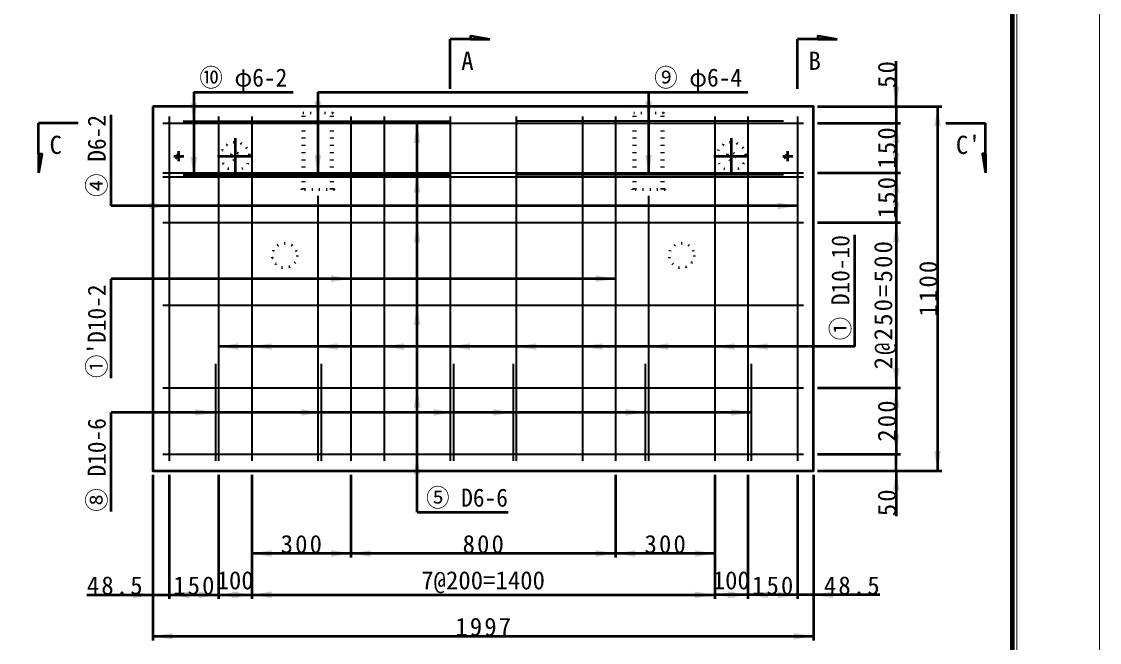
# Model space of a CAD drawing. Units: millimetres, scale not verified, with parts at other scales. Extents: x -2102 to 2102, y -1485 to 1485.
# Drawn here: x 799 to 2102, y -668 to 83 of the extents above; entities that cross this region are included whole.
import ezdxf
from ezdxf.enums import TextEntityAlignment as Align

# ---------------------------------------------------------------- set-up
doc = ezdxf.new("R2010")
doc.units = ezdxf.units.MM
doc.header["$LTSCALE"] = 5
doc.linetypes.add('DOTTED', pattern=[1.75, 0.25, -1.5])
doc.linetypes.add('LONG_DASHED_DOTTED', pattern=[15.25, 12, -1.5, 0.25, -1.5])
doc.layers.add('0-0_V-nasSTD', color=7, linetype='Continuous', lineweight=50)
doc.styles.add('ＭＳ ゴシック', font='')
doc.styles.get('ＭＳ ゴシック').set_extended_font_data('MS Gothic')

msp = doc.modelspace()

# ---------------------------------------------------------------- linework, layer by layer
at = {"layer": '0-0_V-nasSTD'}
for p, q in [((1317.334, 1.537), (1317.334, 61.537)), ((1342.334, 61.537), (1317.334, 61.537)), ((1342.334, 61.537), (1365.374, 61.537)), ((1737.334, 1.537), (1737.334, 61.537)), ((1762.334, 61.537), (1737.334, 61.537)), ((1762.334, 61.537), (1785.374, 61.537)), ((1856.734, -20.063), (1856.734, 34.937)), ((1007.334, -2.463), (1007.334, -104.863)), ((1007.334, -2.463), (1127.334, -2.463)), ((1157.334, -2.463), (1157.334, -102.463)), ((1157.334, -2.463), (1677.334, -2.463)), ((1557.334, -2.463), (1557.334, -102.463)), ((1761.734, -20.063), (1911.734, -20.063)), ((1856.734, -20.063), (1856.734, -40.063)), ((1906.734, -20.063), (1906.734, -460.063)), ((907.334, -140.063), (907.334, -30.063)), ((819.486, -77.023), (819.486, -40.063)), ((867.526, -40.063), (819.486, -40.063)), ((1277.334, -510.063), (1277.334, -40.063)), ((1761.734, -40.063), (1861.734, -40.063)), ((1856.734, -40.063), (1856.734, -100.063)), ((1916.734, -40.063), (1964.774, -40.063)), ((1964.774, -77.023), (1964.774, -40.063)), ((819.486, -77.023), (819.486, -100.063)), ((1964.774, -77.023), (1964.774, -100.063)), ((1761.734, -100.063), (1861.734, -100.063)), ((1856.734, -100.063), (1856.734, -160.063)), ((1737.334, -140.063), (907.334, -140.063)), ((1761.734, -160.063), (1861.734, -160.063)), ((1856.734, -160.063), (1856.734, -360.063)), ((1806.734, -310.063), (1806.734, -175.063)), ((1517.334, -228.063), (907.334, -228.063)), ((907.334, -348.063), (907.334, -228.063)), ((1806.734, -310.063), (1037.334, -310.063)), ((1761.734, -360.063), (1861.734, -360.063)), ((1856.734, -360.063), (1856.734, -440.063)), ((1681.334, -389.548), (907.334, -389.548)), ((907.334, -509.548), (907.334, -389.548)), ((1761.734, -440.063), (1861.734, -440.063)), ((1856.734, -460.063), (1856.734, -440.063)), ((957.934, -465.063), (957.934, -665.063)), ((977.334, -465.063), (977.334, -615.063)), ((1037.334, -465.063), (1037.334, -615.063)), ((1077.334, -465.063), (1077.334, -615.063)), ((1197.334, -465.063), (1197.334, -565.063)), ((1517.334, -465.063), (1517.334, -565.063)), ((1637.334, -465.063), (1637.334, -615.063)), ((1677.334, -465.063), (1677.334, -615.063)), ((1737.334, -465.063), (1737.334, -615.063)), ((1756.734, -465.063), (1756.734, -665.063)), ((1761.734, -460.063), (1911.734, -460.063)), ((1856.734, -460.063), (1856.734, -515.063)), ((1277.334, -510.063), (1387.334, -510.063)), ((1197.334, -560.063), (1077.334, -560.063)), ((1517.334, -560.063), (1197.334, -560.063)), ((1637.334, -560.063), (1517.334, -560.063)), ((877.934, -610.063), (957.934, -610.063)), ((1037.334, -610.063), (1077.334, -610.063)), ((1077.334, -610.063), (1637.334, -610.063)), ((1677.334, -610.063), (1637.334, -610.063)), ((1836.734, -610.063), (1756.734, -610.063)), ((957.934, -660.063), (1756.734, -660.063))]:
    msp.add_line(p, q, dxfattribs=at)
at = {"layer": '0-0_V-nasSTD', "linetype": 'DOTTED'}
for p, q in [((1136.334, -20.063), (1139.334, -28.063)), ((1175.334, -28.063), (1178.334, -20.063)), ((1536.334, -20.063), (1539.334, -28.063)), ((1575.334, -28.063), (1578.334, -20.063)), ((1139.334, -120.063), (1139.334, -28.063)), ((1175.334, -28.063), (1139.334, -28.063)), ((1141.334, -120.063), (1141.334, -28.063)), ((1173.334, -120.063), (1173.334, -28.063)), ((1175.334, -120.063), (1175.334, -28.063)), ((1539.334, -120.063), (1539.334, -28.063)), ((1575.334, -28.063), (1539.334, -28.063)), ((1541.334, -120.063), (1541.334, -28.063)), ((1573.334, -120.063), (1573.334, -28.063)), ((1575.334, -120.063), (1575.334, -28.063)), ((1177.334, -120.063), (1137.334, -120.063)), ((1137.334, -120.863), (1137.334, -120.063)), ((1177.334, -120.863), (1137.334, -120.863)), ((1177.334, -120.863), (1177.334, -120.063)), ((1577.334, -120.063), (1537.334, -120.063)), ((1537.334, -120.863), (1537.334, -120.063)), ((1577.334, -120.863), (1537.334, -120.863)), ((1577.334, -120.863), (1577.334, -120.063))]:
    msp.add_line(p, q, dxfattribs=at)
at = {"layer": '0-0_V-nasSTD', "lineweight": 35}
for p, q in [((977.334, -32.063), (977.334, -448.063)), ((994.334, -37.663), (1317.334, -37.663)), ((1037.334, -32.063), (1037.334, -448.063)), ((1077.334, -32.063), (1077.334, -448.063)), ((1197.334, -32.063), (1197.334, -448.063)), ((1237.334, -32.063), (1237.334, -448.063)), ((1317.334, -32.063), (1317.334, -448.063)), ((1397.334, -32.063), (1397.334, -448.063)), ((1720.334, -37.663), (1397.334, -37.663)), ((1477.334, -32.063), (1477.334, -448.063)), ((1517.334, -32.063), (1517.334, -448.063)), ((1637.334, -32.063), (1637.334, -448.063)), ((1677.334, -32.063), (1677.334, -448.063)), ((1737.334, -32.063), (1737.334, -448.063)), ((969.934, -40.063), (1744.734, -40.063)), ((969.934, -100.063), (1744.734, -100.063)), ((994.334, -102.463), (1317.334, -102.463)), ((1720.334, -102.463), (1397.334, -102.463)), ((969.934, -104.863), (1744.734, -104.863)), ((1157.334, -128.063), (1157.334, -448.063)), ((1557.334, -128.063), (1557.334, -448.063)), ((969.934, -160.063), (1744.734, -160.063)), ((969.934, -260.063), (1744.734, -260.063)), ((1033.334, -331.033), (1033.334, -448.063)), ((1161.334, -331.033), (1161.334, -448.063)), ((1321.334, -331.033), (1321.334, -448.063)), ((1393.334, -331.033), (1393.334, -448.063)), ((1553.334, -331.033), (1553.334, -448.063)), ((1681.334, -331.033), (1681.334, -448.063)), ((969.934, -360.063), (1744.734, -360.063)), ((969.934, -440.063), (1744.734, -440.063))]:
    msp.add_line(p, q, dxfattribs=at)
at = {"layer": '0-0_V-nasSTD', "linetype": 'LONG_DASHED_DOTTED'}
for p, q in [((1057.334, -58.263), (1057.334, -100.663)), ((1657.334, -58.263), (1657.334, -100.663)), ((989.134, -86.063), (989.134, -74.063)), ((1725.534, -86.063), (1725.534, -74.063)), ((983.134, -80.063), (995.134, -80.063)), ((1036.134, -80.063), (1078.534, -80.063)), ((1636.134, -80.063), (1678.534, -80.063)), ((1719.534, -80.063), (1731.534, -80.063))]:
    msp.add_line(p, q, dxfattribs=at)
at = {"layer": '0-0_V-nasSTD', "lineweight": 18}
for points in [[(-2102.5, -1485), (-2102.5, 1485), (2102.5, 1485), (2102.5, -1485)], [(-2002.5, -1385), (-2002.5, 1385), (2002.5, 1385), (2002.5, -1385)]]:
    msp.add_lwpolyline(points, close=True, dxfattribs=at)
at = {"layer": '0-0_V-nasSTD', "lineweight": 100}
msp.add_lwpolyline([(1997.5, -1380), (1997.5, 1380), (-1997.5, 1380)], dxfattribs=at)
at = {"layer": '0-0_V-nasSTD'}
for points in [[(1342.334, 61.537), (1342.334, 65.377), (1365.374, 61.537)], [(1762.334, 61.537), (1762.334, 65.377), (1785.374, 61.537)], [(819.486, -77.023), (823.326, -77.023), (819.486, -100.063)], [(1964.774, -77.023), (1960.934, -77.023), (1964.774, -100.063)], [(957.934, -610.063), (977.334, -610.063), (1037.334, -610.063)], [(1756.734, -610.063), (1737.334, -610.063), (1677.334, -610.063)]]:
    msp.add_lwpolyline(points, dxfattribs=at)
msp.add_lwpolyline([(957.934, -20.063), (957.934, -460.063), (1756.734, -460.063), (1756.734, -20.063)], close=True, dxfattribs=at)
at = {"layer": '0-0_V-nasSTD', "linetype": 'DOTTED'}
for centre, radius in [((1057.334, -80.063), 17.2), ((1657.334, -80.063), 17.2), ((989.134, -80.063), 3.8), ((989.134, -80.063), 2.4), ((989.134, -80.063), 2), ((1057.334, -80.063), 5), ((1657.334, -80.063), 5), ((1725.534, -80.063), 3.8), ((1725.534, -80.063), 2.4), ((1725.534, -80.063), 2), ((1117.334, -200.063), 15), ((1597.334, -200.063), 15)]:
    msp.add_circle(centre, radius, dxfattribs=at)
at = {"layer": '0-0_V-nasSTD'}
for points in [[(1852.734, 3.937), (1856.734, -20.063), (1856.734, 3.937)], [(1856.734, -20.063), (1856.734, 3.937), (1860.734, 3.937)], [(1003.334, -16.063), (1007.334, -40.063), (1007.334, -16.063)], [(1007.334, -40.063), (1007.334, -16.063), (1011.334, -16.063)], [(1153.334, -13.663), (1157.334, -37.663), (1157.334, -13.663)], [(1157.334, -37.663), (1157.334, -13.663), (1161.334, -13.663)], [(1553.334, -13.663), (1557.334, -37.663), (1557.334, -13.663)], [(1557.334, -37.663), (1557.334, -13.663), (1561.334, -13.663)], [(1902.734, -44.063), (1906.734, -44.063), (1906.734, -20.063)], [(1906.734, -44.063), (1906.734, -20.063), (1910.734, -44.063)], [(1273.334, -64.063), (1277.334, -64.063), (1277.334, -40.063)], [(1277.334, -64.063), (1277.334, -40.063), (1281.334, -64.063)], [(1852.734, -64.063), (1856.734, -64.063), (1856.734, -40.063)], [(1856.734, -64.063), (1856.734, -40.063), (1860.734, -64.063)], [(1852.734, -76.063), (1856.734, -100.063), (1856.734, -76.063)], [(1856.734, -100.063), (1856.734, -76.063), (1860.734, -76.063)], [(1003.334, -80.863), (1007.334, -104.863), (1007.334, -80.863)], [(1007.334, -104.863), (1007.334, -80.863), (1011.334, -80.863)], [(1153.334, -78.463), (1157.334, -102.463), (1157.334, -78.463)], [(1157.334, -102.463), (1157.334, -78.463), (1161.334, -78.463)], [(1553.334, -78.463), (1557.334, -102.463), (1557.334, -78.463)], [(1557.334, -102.463), (1557.334, -78.463), (1561.334, -78.463)], [(1273.334, -124.063), (1277.334, -124.063), (1277.334, -100.063)], [(1277.334, -124.063), (1277.334, -100.063), (1281.334, -124.063)], [(1852.734, -124.063), (1856.734, -124.063), (1856.734, -100.063)], [(1856.734, -124.063), (1856.734, -100.063), (1860.734, -124.063)], [(953.334, -140.063), (953.334, -136.063), (977.334, -140.063)], [(953.334, -144.063), (953.334, -140.063), (977.334, -140.063)], [(1713.334, -140.063), (1713.334, -136.063), (1737.334, -140.063)], [(1713.334, -144.063), (1713.334, -140.063), (1737.334, -140.063)], [(1852.734, -136.063), (1856.734, -160.063), (1856.734, -136.063)], [(1856.734, -160.063), (1856.734, -136.063), (1860.734, -136.063)], [(1273.334, -184.063), (1277.334, -184.063), (1277.334, -160.063)], [(1277.334, -184.063), (1277.334, -160.063), (1281.334, -184.063)], [(1852.734, -184.063), (1856.734, -184.063), (1856.734, -160.063)], [(1856.734, -184.063), (1856.734, -160.063), (1860.734, -184.063)], [(1173.334, -228.063), (1173.334, -224.063), (1197.334, -228.063)], [(1173.334, -232.063), (1173.334, -228.063), (1197.334, -228.063)], [(1493.334, -228.063), (1493.334, -224.063), (1517.334, -228.063)], [(1493.334, -232.063), (1493.334, -228.063), (1517.334, -228.063)], [(1273.334, -284.063), (1277.334, -284.063), (1277.334, -260.063)], [(1277.334, -284.063), (1277.334, -260.063), (1281.334, -284.063)], [(1037.334, -310.063), (1061.334, -310.063), (1061.334, -306.063)], [(1037.334, -310.063), (1061.334, -314.063), (1061.334, -310.063)], [(1077.334, -310.063), (1101.334, -310.063), (1101.334, -306.063)], [(1077.334, -310.063), (1101.334, -314.063), (1101.334, -310.063)], [(1157.334, -310.063), (1181.334, -310.063), (1181.334, -306.063)], [(1157.334, -310.063), (1181.334, -314.063), (1181.334, -310.063)], [(1237.334, -310.063), (1261.334, -310.063), (1261.334, -306.063)], [(1237.334, -310.063), (1261.334, -314.063), (1261.334, -310.063)], [(1317.334, -310.063), (1341.334, -310.063), (1341.334, -306.063)], [(1317.334, -310.063), (1341.334, -314.063), (1341.334, -310.063)], [(1397.334, -310.063), (1421.334, -310.063), (1421.334, -306.063)], [(1397.334, -310.063), (1421.334, -314.063), (1421.334, -310.063)], [(1477.334, -310.063), (1501.334, -310.063), (1501.334, -306.063)], [(1477.334, -310.063), (1501.334, -314.063), (1501.334, -310.063)], [(1557.334, -310.063), (1581.334, -310.063), (1581.334, -306.063)], [(1557.334, -310.063), (1581.334, -314.063), (1581.334, -310.063)], [(1637.334, -310.063), (1661.334, -310.063), (1661.334, -306.063)], [(1637.334, -310.063), (1661.334, -314.063), (1661.334, -310.063)], [(1677.334, -310.063), (1701.334, -310.063), (1701.334, -306.063)], [(1677.334, -310.063), (1701.334, -314.063), (1701.334, -310.063)], [(1852.734, -336.063), (1856.734, -360.063), (1856.734, -336.063)], [(1856.734, -360.063), (1856.734, -336.063), (1860.734, -336.063)], [(1273.334, -384.063), (1277.334, -384.063), (1277.334, -360.063)], [(1277.334, -384.063), (1277.334, -360.063), (1281.334, -384.063)], [(1852.734, -384.063), (1856.734, -384.063), (1856.734, -360.063)], [(1856.734, -384.063), (1856.734, -360.063), (1860.734, -384.063)], [(1009.334, -389.548), (1009.334, -385.548), (1033.334, -389.548)], [(1009.334, -393.548), (1009.334, -389.548), (1033.334, -389.548)], [(1137.334, -389.548), (1137.334, -385.548), (1161.334, -389.548)], [(1137.334, -393.548), (1137.334, -389.548), (1161.334, -389.548)], [(1297.334, -389.548), (1297.334, -385.548), (1321.334, -389.548)], [(1297.334, -393.548), (1297.334, -389.548), (1321.334, -389.548)], [(1369.334, -389.548), (1369.334, -385.548), (1393.334, -389.548)], [(1369.334, -393.548), (1369.334, -389.548), (1393.334, -389.548)], [(1529.334, -389.548), (1529.334, -385.548), (1553.334, -389.548)], [(1529.334, -393.548), (1529.334, -389.548), (1553.334, -389.548)], [(1657.334, -389.548), (1657.334, -385.548), (1681.334, -389.548)], [(1657.334, -393.548), (1657.334, -389.548), (1681.334, -389.548)], [(1852.734, -416.063), (1856.734, -440.063), (1856.734, -416.063)], [(1856.734, -440.063), (1856.734, -416.063), (1860.734, -416.063)], [(1273.334, -464.063), (1277.334, -464.063), (1277.334, -440.063)], [(1277.334, -464.063), (1277.334, -440.063), (1281.334, -464.063)], [(1902.734, -436.063), (1906.734, -460.063), (1906.734, -436.063)], [(1906.734, -460.063), (1906.734, -436.063), (1910.734, -436.063)], [(1852.734, -484.063), (1856.734, -484.063), (1856.734, -460.063)], [(1856.734, -484.063), (1856.734, -460.063), (1860.734, -484.063)], [(1077.334, -560.063), (1101.334, -560.063), (1101.334, -556.063)], [(1077.334, -560.063), (1101.334, -564.063), (1101.334, -560.063)], [(1173.334, -560.063), (1173.334, -556.063), (1197.334, -560.063)], [(1173.334, -564.063), (1173.334, -560.063), (1197.334, -560.063)], [(1197.334, -560.063), (1221.334, -560.063), (1221.334, -556.063)], [(1197.334, -560.063), (1221.334, -564.063), (1221.334, -560.063)], [(1493.334, -560.063), (1493.334, -556.063), (1517.334, -560.063)], [(1493.334, -564.063), (1493.334, -560.063), (1517.334, -560.063)], [(1517.334, -560.063), (1541.334, -560.063), (1541.334, -556.063)], [(1517.334, -560.063), (1541.334, -564.063), (1541.334, -560.063)], [(1613.334, -560.063), (1613.334, -556.063), (1637.334, -560.063)], [(1613.334, -564.063), (1613.334, -560.063), (1637.334, -560.063)], [(933.934, -610.063), (933.934, -606.063), (957.934, -610.063)], [(933.934, -614.063), (933.934, -610.063), (957.934, -610.063)], [(977.334, -610.063), (1001.334, -610.063), (1001.334, -606.063)], [(977.334, -610.063), (1001.334, -614.063), (1001.334, -610.063)], [(1013.334, -610.063), (1013.334, -606.063), (1037.334, -610.063)], [(1013.334, -614.063), (1013.334, -610.063), (1037.334, -610.063)], [(1037.334, -610.063), (1061.334, -610.063), (1061.334, -606.063)], [(1037.334, -610.063), (1061.334, -614.063), (1061.334, -610.063)], [(1053.334, -610.063), (1053.334, -606.063), (1077.334, -610.063)], [(1053.334, -614.063), (1053.334, -610.063), (1077.334, -610.063)], [(1077.334, -610.063), (1101.334, -610.063), (1101.334, -606.063)], [(1077.334, -610.063), (1101.334, -614.063), (1101.334, -610.063)], [(1613.334, -610.063), (1613.334, -606.063), (1637.334, -610.063)], [(1613.334, -614.063), (1613.334, -610.063), (1637.334, -610.063)], [(1637.334, -610.063), (1661.334, -610.063), (1661.334, -606.063)], [(1637.334, -610.063), (1661.334, -614.063), (1661.334, -610.063)], [(1653.334, -610.063), (1653.334, -606.063), (1677.334, -610.063)], [(1653.334, -614.063), (1653.334, -610.063), (1677.334, -610.063)], [(1677.334, -610.063), (1701.334, -610.063), (1701.334, -606.063)], [(1677.334, -610.063), (1701.334, -614.063), (1701.334, -610.063)], [(1713.334, -610.063), (1713.334, -606.063), (1737.334, -610.063)], [(1713.334, -614.063), (1713.334, -610.063), (1737.334, -610.063)], [(1756.734, -610.063), (1780.734, -610.063), (1780.734, -606.063)], [(1756.734, -610.063), (1780.734, -614.063), (1780.734, -610.063)], [(957.934, -660.063), (981.934, -660.063), (981.934, -656.063)], [(957.934, -660.063), (981.934, -664.063), (981.934, -660.063)], [(1732.734, -660.063), (1732.734, -656.063), (1756.734, -660.063)], [(1732.734, -664.063), (1732.734, -660.063), (1756.734, -660.063)]]:
    msp.add_solid(points, dxfattribs=at)

# ---------------------------------------------------------------- texts
at = {"layer": '0-0_V-nasSTD', "style": 'ＭＳ ゴシック'}
for s, p in [('A', (1330.699, 17.713)), ('B', (1750.699, 17.713)), ('C', (832.851, -83.887)), ("C'", (1928.908, -83.887)), ('100', (1034.834, -610.063)), ('7@200=1400', (1282.334, -610.063)), ('100', (1634.834, -610.063))]:
    msp.add_text(s, height=21.99, dxfattribs=at).set_placement(p, align=Align.BOTTOM_LEFT)
at = {"layer": '0-0_V-nasSTD', "style": 'ＭＳ ゴシック', "width": 0.95}
for s, p in [('⑩ φ6-2', (1014.063, -2.463)), ('⑨ φ6-4', (1564.063, -2.463)), ('⑤ D6-6', (1288.222, -510.063))]:
    msp.add_text(s, height=21.85, dxfattribs=at).set_placement(p, align=Align.BOTTOM_LEFT)
for s, p in [('④ D6-2', (907.334, -129.174)), ('① D10-10', (1806.734, -302.492)), ("①'D10-2", (907.334, -348.063)), ('⑧ D10-6', (907.334, -509.548))]:
    msp.add_text(s, height=21.85, rotation=90, dxfattribs=at).set_placement(p, align=Align.BOTTOM_LEFT)
at = {"layer": '0-0_V-nasSTD', "char_height": 21.99, "attachment_point": 7, "rotation": 90, "style": 'ＭＳ ゴシック'}
for s, insert in [('\\T1.17;50', (1856.734, 2.437)), ('\\T1.17;150', (1856.734, -95.063)), ('\\T1.17;150', (1856.734, -155.063)), ('\\T1.17;2@250=500', (1856.734, -337.563)), ('\\T1.17;1100', (1906.734, -273.813)), ('\\T1.17;200', (1856.734, -425.063)), ('\\T1.17;50', (1856.734, -515.063))]:
    msp.add_mtext(s, dxfattribs=dict(at, insert=insert))
at = {"layer": '0-0_V-nasSTD', "char_height": 21.99, "attachment_point": 7, "style": 'ＭＳ ゴシック'}
for s, insert in [('\\T1.17;300', (1112.334, -560.063)), ('\\T1.17;800', (1332.334, -560.063)), ('\\T1.17;300', (1552.334, -560.063)), ('\\T1.17;48.5', (877.934, -610.063)), ('\\T1.17;150', (982.334, -610.063)), ('\\T1.17;150', (1682.334, -610.063)), ('\\T1.17;48.5', (1769.234, -610.063)), ('\\T1.17;1997', (1323.584, -660.063))]:
    msp.add_mtext(s, dxfattribs=dict(at, insert=insert))

doc.saveas('drawing.dxf')
